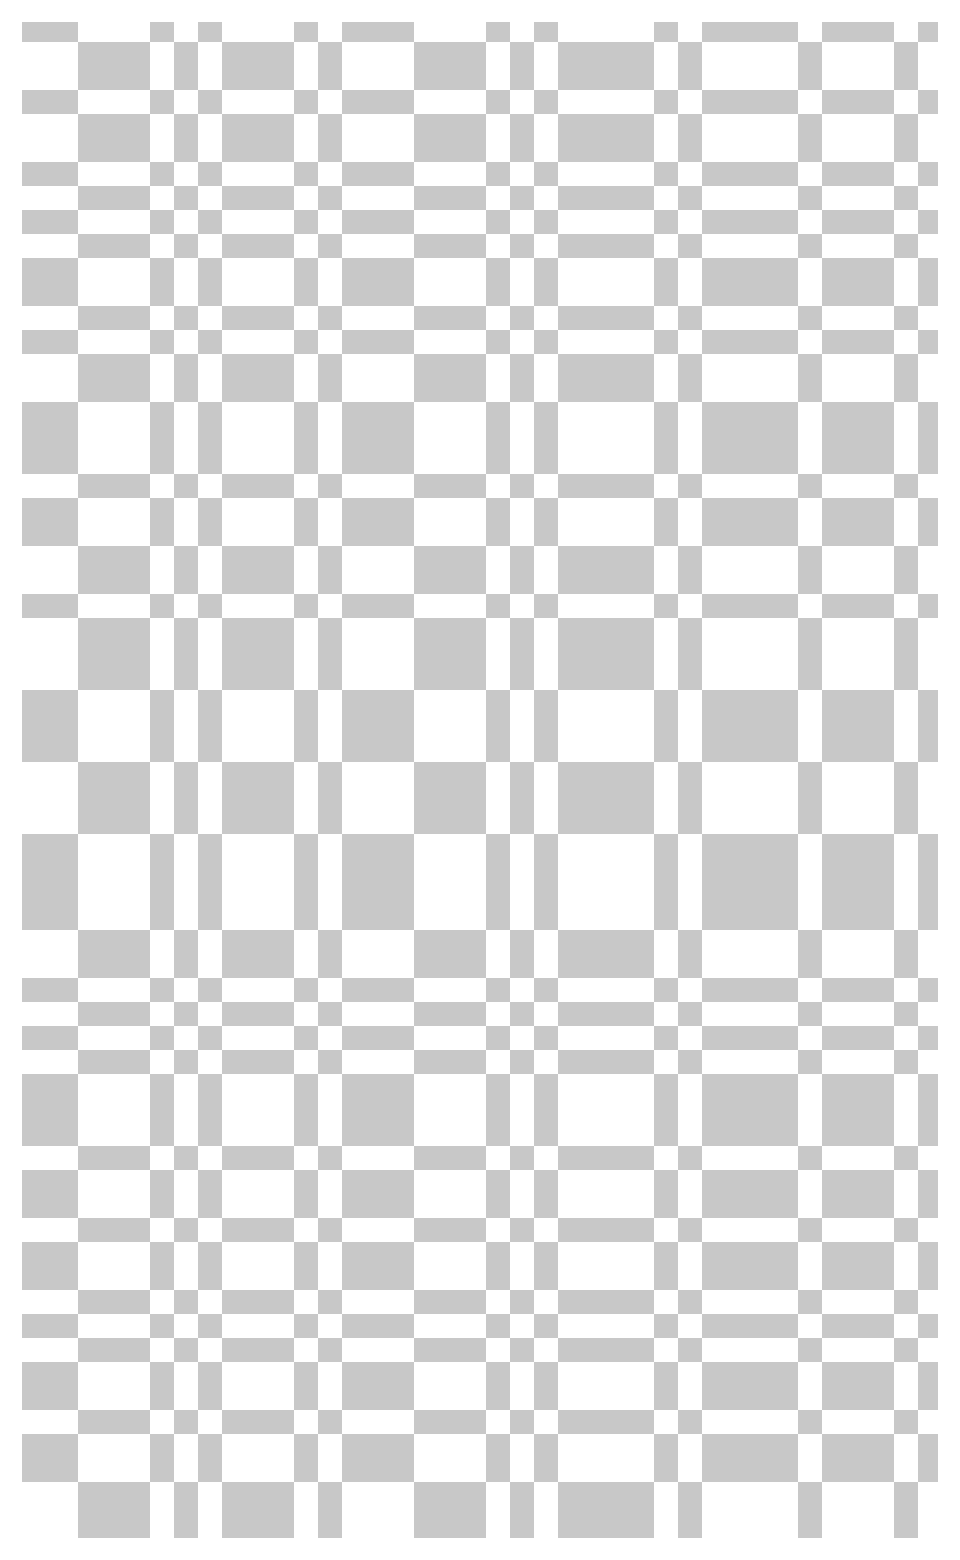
# Model space of a CAD drawing. Extents: x 0 to 200, y 0 to 200.
# Drawn here: x 150 to 165, y 50 to 75 of the extents above; entities that cross this region are included whole.
import ezdxf

# ---------------------------------------------------------------- set-up
doc = ezdxf.new("R2010")
doc.units = 0

msp = doc.modelspace()

# ---------------------------------------------------------------- linework, layer by layer
at = {"layer": 'CHROME'}
for points in [[(149.2, 74.8), (150.8, 74.8), (149.2, 75.2), (150.8, 75.2)], [(152, 74.8), (152.4, 74.8), (152, 75.2), (152.4, 75.2)], [(152.8, 74.8), (153.2, 74.8), (152.8, 75.2), (153.2, 75.2)], [(154.4, 74.8), (154.8, 74.8), (154.4, 75.2), (154.8, 75.2)], [(155.2, 74.8), (156.4, 74.8), (155.2, 75.2), (156.4, 75.2)], [(157.6, 74.8), (158, 74.8), (157.6, 75.2), (158, 75.2)], [(158.4, 74.8), (158.8, 74.8), (158.4, 75.2), (158.8, 75.2)], [(160.4, 74.8), (160.8, 74.8), (160.4, 75.2), (160.8, 75.2)], [(161.2, 74.8), (162.8, 74.8), (161.2, 75.2), (162.8, 75.2)], [(163.2, 74.8), (164.4, 74.8), (163.2, 75.2), (164.4, 75.2)], [(164.8, 74.8), (165.2, 74.8), (164.8, 75.2), (165.2, 75.2)], [(150.8, 74), (152, 74), (150.8, 74.8), (152, 74.8)], [(152.4, 74), (152.8, 74), (152.4, 74.8), (152.8, 74.8)], [(153.2, 74), (154.4, 74), (153.2, 74.8), (154.4, 74.8)], [(154.8, 74), (155.2, 74), (154.8, 74.8), (155.2, 74.8)], [(156.4, 74), (157.6, 74), (156.4, 74.8), (157.6, 74.8)], [(158, 74), (158.4, 74), (158, 74.8), (158.4, 74.8)], [(158.8, 74), (160.4, 74), (158.8, 74.8), (160.4, 74.8)], [(160.8, 74), (161.2, 74), (160.8, 74.8), (161.2, 74.8)], [(162.8, 74), (163.2, 74), (162.8, 74.8), (163.2, 74.8)], [(164.4, 74), (164.8, 74), (164.4, 74.8), (164.8, 74.8)], [(149.2, 73.6), (150.8, 73.6), (149.2, 74), (150.8, 74)], [(152, 73.6), (152.4, 73.6), (152, 74), (152.4, 74)], [(152.8, 73.6), (153.2, 73.6), (152.8, 74), (153.2, 74)], [(154.4, 73.6), (154.8, 73.6), (154.4, 74), (154.8, 74)], [(155.2, 73.6), (156.4, 73.6), (155.2, 74), (156.4, 74)], [(157.6, 73.6), (158, 73.6), (157.6, 74), (158, 74)], [(158.4, 73.6), (158.8, 73.6), (158.4, 74), (158.8, 74)], [(160.4, 73.6), (160.8, 73.6), (160.4, 74), (160.8, 74)], [(161.2, 73.6), (162.8, 73.6), (161.2, 74), (162.8, 74)], [(163.2, 73.6), (164.4, 73.6), (163.2, 74), (164.4, 74)], [(164.8, 73.6), (165.2, 73.6), (164.8, 74), (165.2, 74)], [(150.8, 72.8), (152, 72.8), (150.8, 73.6), (152, 73.6)], [(152.4, 72.8), (152.8, 72.8), (152.4, 73.6), (152.8, 73.6)], [(153.2, 72.8), (154.4, 72.8), (153.2, 73.6), (154.4, 73.6)], [(154.8, 72.8), (155.2, 72.8), (154.8, 73.6), (155.2, 73.6)], [(156.4, 72.8), (157.6, 72.8), (156.4, 73.6), (157.6, 73.6)], [(158, 72.8), (158.4, 72.8), (158, 73.6), (158.4, 73.6)], [(158.8, 72.8), (160.4, 72.8), (158.8, 73.6), (160.4, 73.6)], [(160.8, 72.8), (161.2, 72.8), (160.8, 73.6), (161.2, 73.6)], [(162.8, 72.8), (163.2, 72.8), (162.8, 73.6), (163.2, 73.6)], [(164.4, 72.8), (164.8, 72.8), (164.4, 73.6), (164.8, 73.6)], [(149.2, 72.4), (150.8, 72.4), (149.2, 72.8), (150.8, 72.8)], [(152, 72.4), (152.4, 72.4), (152, 72.8), (152.4, 72.8)], [(152.8, 72.4), (153.2, 72.4), (152.8, 72.8), (153.2, 72.8)], [(154.4, 72.4), (154.8, 72.4), (154.4, 72.8), (154.8, 72.8)], [(155.2, 72.4), (156.4, 72.4), (155.2, 72.8), (156.4, 72.8)], [(157.6, 72.4), (158, 72.4), (157.6, 72.8), (158, 72.8)], [(158.4, 72.4), (158.8, 72.4), (158.4, 72.8), (158.8, 72.8)], [(160.4, 72.4), (160.8, 72.4), (160.4, 72.8), (160.8, 72.8)], [(161.2, 72.4), (162.8, 72.4), (161.2, 72.8), (162.8, 72.8)], [(163.2, 72.4), (164.4, 72.4), (163.2, 72.8), (164.4, 72.8)], [(164.8, 72.4), (165.2, 72.4), (164.8, 72.8), (165.2, 72.8)], [(150.8, 72), (152, 72), (150.8, 72.4), (152, 72.4)], [(152.4, 72), (152.8, 72), (152.4, 72.4), (152.8, 72.4)], [(153.2, 72), (154.4, 72), (153.2, 72.4), (154.4, 72.4)], [(154.8, 72), (155.2, 72), (154.8, 72.4), (155.2, 72.4)], [(156.4, 72), (157.6, 72), (156.4, 72.4), (157.6, 72.4)], [(158, 72), (158.4, 72), (158, 72.4), (158.4, 72.4)], [(158.8, 72), (160.4, 72), (158.8, 72.4), (160.4, 72.4)], [(160.8, 72), (161.2, 72), (160.8, 72.4), (161.2, 72.4)], [(162.8, 72), (163.2, 72), (162.8, 72.4), (163.2, 72.4)], [(164.4, 72), (164.8, 72), (164.4, 72.4), (164.8, 72.4)], [(149.2, 71.6), (150.8, 71.6), (149.2, 72), (150.8, 72)], [(152, 71.6), (152.4, 71.6), (152, 72), (152.4, 72)], [(152.8, 71.6), (153.2, 71.6), (152.8, 72), (153.2, 72)], [(154.4, 71.6), (154.8, 71.6), (154.4, 72), (154.8, 72)], [(155.2, 71.6), (156.4, 71.6), (155.2, 72), (156.4, 72)], [(157.6, 71.6), (158, 71.6), (157.6, 72), (158, 72)], [(158.4, 71.6), (158.8, 71.6), (158.4, 72), (158.8, 72)], [(160.4, 71.6), (160.8, 71.6), (160.4, 72), (160.8, 72)], [(161.2, 71.6), (162.8, 71.6), (161.2, 72), (162.8, 72)], [(163.2, 71.6), (164.4, 71.6), (163.2, 72), (164.4, 72)], [(164.8, 71.6), (165.2, 71.6), (164.8, 72), (165.2, 72)], [(150.8, 71.2), (152, 71.2), (150.8, 71.6), (152, 71.6)], [(152.4, 71.2), (152.8, 71.2), (152.4, 71.6), (152.8, 71.6)], [(153.2, 71.2), (154.4, 71.2), (153.2, 71.6), (154.4, 71.6)], [(154.8, 71.2), (155.2, 71.2), (154.8, 71.6), (155.2, 71.6)], [(156.4, 71.2), (157.6, 71.2), (156.4, 71.6), (157.6, 71.6)], [(158, 71.2), (158.4, 71.2), (158, 71.6), (158.4, 71.6)], [(158.8, 71.2), (160.4, 71.2), (158.8, 71.6), (160.4, 71.6)], [(160.8, 71.2), (161.2, 71.2), (160.8, 71.6), (161.2, 71.6)], [(162.8, 71.2), (163.2, 71.2), (162.8, 71.6), (163.2, 71.6)], [(164.4, 71.2), (164.8, 71.2), (164.4, 71.6), (164.8, 71.6)], [(149.2, 70.4), (150.8, 70.4), (149.2, 71.2), (150.8, 71.2)], [(152, 70.4), (152.4, 70.4), (152, 71.2), (152.4, 71.2)], [(152.8, 70.4), (153.2, 70.4), (152.8, 71.2), (153.2, 71.2)], [(154.4, 70.4), (154.8, 70.4), (154.4, 71.2), (154.8, 71.2)], [(155.2, 70.4), (156.4, 70.4), (155.2, 71.2), (156.4, 71.2)], [(157.6, 70.4), (158, 70.4), (157.6, 71.2), (158, 71.2)], [(158.4, 70.4), (158.8, 70.4), (158.4, 71.2), (158.8, 71.2)], [(160.4, 70.4), (160.8, 70.4), (160.4, 71.2), (160.8, 71.2)], [(161.2, 70.4), (162.8, 70.4), (161.2, 71.2), (162.8, 71.2)], [(163.2, 70.4), (164.4, 70.4), (163.2, 71.2), (164.4, 71.2)], [(164.8, 70.4), (165.2, 70.4), (164.8, 71.2), (165.2, 71.2)], [(150.8, 70), (152, 70), (150.8, 70.4), (152, 70.4)], [(152.4, 70), (152.8, 70), (152.4, 70.4), (152.8, 70.4)], [(153.2, 70), (154.4, 70), (153.2, 70.4), (154.4, 70.4)], [(154.8, 70), (155.2, 70), (154.8, 70.4), (155.2, 70.4)], [(156.4, 70), (157.6, 70), (156.4, 70.4), (157.6, 70.4)], [(158, 70), (158.4, 70), (158, 70.4), (158.4, 70.4)], [(158.8, 70), (160.4, 70), (158.8, 70.4), (160.4, 70.4)], [(160.8, 70), (161.2, 70), (160.8, 70.4), (161.2, 70.4)], [(162.8, 70), (163.2, 70), (162.8, 70.4), (163.2, 70.4)], [(164.4, 70), (164.8, 70), (164.4, 70.4), (164.8, 70.4)], [(149.2, 69.6), (150.8, 69.6), (149.2, 70), (150.8, 70)], [(152, 69.6), (152.4, 69.6), (152, 70), (152.4, 70)], [(152.8, 69.6), (153.2, 69.6), (152.8, 70), (153.2, 70)], [(154.4, 69.6), (154.8, 69.6), (154.4, 70), (154.8, 70)], [(155.2, 69.6), (156.4, 69.6), (155.2, 70), (156.4, 70)], [(157.6, 69.6), (158, 69.6), (157.6, 70), (158, 70)], [(158.4, 69.6), (158.8, 69.6), (158.4, 70), (158.8, 70)], [(160.4, 69.6), (160.8, 69.6), (160.4, 70), (160.8, 70)], [(161.2, 69.6), (162.8, 69.6), (161.2, 70), (162.8, 70)], [(163.2, 69.6), (164.4, 69.6), (163.2, 70), (164.4, 70)], [(164.8, 69.6), (165.2, 69.6), (164.8, 70), (165.2, 70)], [(150.8, 68.8), (152, 68.8), (150.8, 69.6), (152, 69.6)], [(152.4, 68.8), (152.8, 68.8), (152.4, 69.6), (152.8, 69.6)], [(153.2, 68.8), (154.4, 68.8), (153.2, 69.6), (154.4, 69.6)], [(154.8, 68.8), (155.2, 68.8), (154.8, 69.6), (155.2, 69.6)], [(156.4, 68.8), (157.6, 68.8), (156.4, 69.6), (157.6, 69.6)], [(158, 68.8), (158.4, 68.8), (158, 69.6), (158.4, 69.6)], [(158.8, 68.8), (160.4, 68.8), (158.8, 69.6), (160.4, 69.6)], [(160.8, 68.8), (161.2, 68.8), (160.8, 69.6), (161.2, 69.6)], [(162.8, 68.8), (163.2, 68.8), (162.8, 69.6), (163.2, 69.6)], [(164.4, 68.8), (164.8, 68.8), (164.4, 69.6), (164.8, 69.6)], [(149.2, 67.6), (150.8, 67.6), (149.2, 68.8), (150.8, 68.8)], [(152, 67.6), (152.4, 67.6), (152, 68.8), (152.4, 68.8)], [(152.8, 67.6), (153.2, 67.6), (152.8, 68.8), (153.2, 68.8)], [(154.4, 67.6), (154.8, 67.6), (154.4, 68.8), (154.8, 68.8)], [(155.2, 67.6), (156.4, 67.6), (155.2, 68.8), (156.4, 68.8)], [(157.6, 67.6), (158, 67.6), (157.6, 68.8), (158, 68.8)], [(158.4, 67.6), (158.8, 67.6), (158.4, 68.8), (158.8, 68.8)], [(160.4, 67.6), (160.8, 67.6), (160.4, 68.8), (160.8, 68.8)], [(161.2, 67.6), (162.8, 67.6), (161.2, 68.8), (162.8, 68.8)], [(163.2, 67.6), (164.4, 67.6), (163.2, 68.8), (164.4, 68.8)], [(164.8, 67.6), (165.2, 67.6), (164.8, 68.8), (165.2, 68.8)], [(150.8, 67.2), (152, 67.2), (150.8, 67.6), (152, 67.6)], [(152.4, 67.2), (152.8, 67.2), (152.4, 67.6), (152.8, 67.6)], [(153.2, 67.2), (154.4, 67.2), (153.2, 67.6), (154.4, 67.6)], [(154.8, 67.2), (155.2, 67.2), (154.8, 67.6), (155.2, 67.6)], [(156.4, 67.2), (157.6, 67.2), (156.4, 67.6), (157.6, 67.6)], [(158, 67.2), (158.4, 67.2), (158, 67.6), (158.4, 67.6)], [(158.8, 67.2), (160.4, 67.2), (158.8, 67.6), (160.4, 67.6)], [(160.8, 67.2), (161.2, 67.2), (160.8, 67.6), (161.2, 67.6)], [(162.8, 67.2), (163.2, 67.2), (162.8, 67.6), (163.2, 67.6)], [(164.4, 67.2), (164.8, 67.2), (164.4, 67.6), (164.8, 67.6)], [(149.2, 66.4), (150.8, 66.4), (149.2, 67.2), (150.8, 67.2)], [(152, 66.4), (152.4, 66.4), (152, 67.2), (152.4, 67.2)], [(152.8, 66.4), (153.2, 66.4), (152.8, 67.2), (153.2, 67.2)], [(154.4, 66.4), (154.8, 66.4), (154.4, 67.2), (154.8, 67.2)], [(155.2, 66.4), (156.4, 66.4), (155.2, 67.2), (156.4, 67.2)], [(157.6, 66.4), (158, 66.4), (157.6, 67.2), (158, 67.2)], [(158.4, 66.4), (158.8, 66.4), (158.4, 67.2), (158.8, 67.2)], [(160.4, 66.4), (160.8, 66.4), (160.4, 67.2), (160.8, 67.2)], [(161.2, 66.4), (162.8, 66.4), (161.2, 67.2), (162.8, 67.2)], [(163.2, 66.4), (164.4, 66.4), (163.2, 67.2), (164.4, 67.2)], [(164.8, 66.4), (165.2, 66.4), (164.8, 67.2), (165.2, 67.2)], [(150.8, 65.6), (152, 65.6), (150.8, 66.4), (152, 66.4)], [(152.4, 65.6), (152.8, 65.6), (152.4, 66.4), (152.8, 66.4)], [(153.2, 65.6), (154.4, 65.6), (153.2, 66.4), (154.4, 66.4)], [(154.8, 65.6), (155.2, 65.6), (154.8, 66.4), (155.2, 66.4)], [(156.4, 65.6), (157.6, 65.6), (156.4, 66.4), (157.6, 66.4)], [(158, 65.6), (158.4, 65.6), (158, 66.4), (158.4, 66.4)], [(158.8, 65.6), (160.4, 65.6), (158.8, 66.4), (160.4, 66.4)], [(160.8, 65.6), (161.2, 65.6), (160.8, 66.4), (161.2, 66.4)], [(162.8, 65.6), (163.2, 65.6), (162.8, 66.4), (163.2, 66.4)], [(164.4, 65.6), (164.8, 65.6), (164.4, 66.4), (164.8, 66.4)], [(149.2, 65.2), (150.8, 65.2), (149.2, 65.6), (150.8, 65.6)], [(152, 65.2), (152.4, 65.2), (152, 65.6), (152.4, 65.6)], [(152.8, 65.2), (153.2, 65.2), (152.8, 65.6), (153.2, 65.6)], [(154.4, 65.2), (154.8, 65.2), (154.4, 65.6), (154.8, 65.6)], [(155.2, 65.2), (156.4, 65.2), (155.2, 65.6), (156.4, 65.6)], [(157.6, 65.2), (158, 65.2), (157.6, 65.6), (158, 65.6)], [(158.4, 65.2), (158.8, 65.2), (158.4, 65.6), (158.8, 65.6)], [(160.4, 65.2), (160.8, 65.2), (160.4, 65.6), (160.8, 65.6)], [(161.2, 65.2), (162.8, 65.2), (161.2, 65.6), (162.8, 65.6)], [(163.2, 65.2), (164.4, 65.2), (163.2, 65.6), (164.4, 65.6)], [(164.8, 65.2), (165.2, 65.2), (164.8, 65.6), (165.2, 65.6)], [(150.8, 64), (152, 64), (150.8, 65.2), (152, 65.2)], [(152.4, 64), (152.8, 64), (152.4, 65.2), (152.8, 65.2)], [(153.2, 64), (154.4, 64), (153.2, 65.2), (154.4, 65.2)], [(154.8, 64), (155.2, 64), (154.8, 65.2), (155.2, 65.2)], [(156.4, 64), (157.6, 64), (156.4, 65.2), (157.6, 65.2)], [(158, 64), (158.4, 64), (158, 65.2), (158.4, 65.2)], [(158.8, 64), (160.4, 64), (158.8, 65.2), (160.4, 65.2)], [(160.8, 64), (161.2, 64), (160.8, 65.2), (161.2, 65.2)], [(162.8, 64), (163.2, 64), (162.8, 65.2), (163.2, 65.2)], [(164.4, 64), (164.8, 64), (164.4, 65.2), (164.8, 65.2)], [(149.2, 62.8), (150.8, 62.8), (149.2, 64), (150.8, 64)], [(152, 62.8), (152.4, 62.8), (152, 64), (152.4, 64)], [(152.8, 62.8), (153.2, 62.8), (152.8, 64), (153.2, 64)], [(154.4, 62.8), (154.8, 62.8), (154.4, 64), (154.8, 64)], [(155.2, 62.8), (156.4, 62.8), (155.2, 64), (156.4, 64)], [(157.6, 62.8), (158, 62.8), (157.6, 64), (158, 64)], [(158.4, 62.8), (158.8, 62.8), (158.4, 64), (158.8, 64)], [(160.4, 62.8), (160.8, 62.8), (160.4, 64), (160.8, 64)], [(161.2, 62.8), (162.8, 62.8), (161.2, 64), (162.8, 64)], [(163.2, 62.8), (164.4, 62.8), (163.2, 64), (164.4, 64)], [(164.8, 62.8), (165.2, 62.8), (164.8, 64), (165.2, 64)], [(150.8, 61.6), (152, 61.6), (150.8, 62.8), (152, 62.8)], [(152.4, 61.6), (152.8, 61.6), (152.4, 62.8), (152.8, 62.8)], [(153.2, 61.6), (154.4, 61.6), (153.2, 62.8), (154.4, 62.8)], [(154.8, 61.6), (155.2, 61.6), (154.8, 62.8), (155.2, 62.8)], [(156.4, 61.6), (157.6, 61.6), (156.4, 62.8), (157.6, 62.8)], [(158, 61.6), (158.4, 61.6), (158, 62.8), (158.4, 62.8)], [(158.8, 61.6), (160.4, 61.6), (158.8, 62.8), (160.4, 62.8)], [(160.8, 61.6), (161.2, 61.6), (160.8, 62.8), (161.2, 62.8)], [(162.8, 61.6), (163.2, 61.6), (162.8, 62.8), (163.2, 62.8)], [(164.4, 61.6), (164.8, 61.6), (164.4, 62.8), (164.8, 62.8)], [(149.2, 60), (150.8, 60), (149.2, 61.6), (150.8, 61.6)], [(152, 60), (152.4, 60), (152, 61.6), (152.4, 61.6)], [(152.8, 60), (153.2, 60), (152.8, 61.6), (153.2, 61.6)], [(154.4, 60), (154.8, 60), (154.4, 61.6), (154.8, 61.6)], [(155.2, 60), (156.4, 60), (155.2, 61.6), (156.4, 61.6)], [(157.6, 60), (158, 60), (157.6, 61.6), (158, 61.6)], [(158.4, 60), (158.8, 60), (158.4, 61.6), (158.8, 61.6)], [(160.4, 60), (160.8, 60), (160.4, 61.6), (160.8, 61.6)], [(161.2, 60), (162.8, 60), (161.2, 61.6), (162.8, 61.6)], [(163.2, 60), (164.4, 60), (163.2, 61.6), (164.4, 61.6)], [(164.8, 60), (165.2, 60), (164.8, 61.6), (165.2, 61.6)], [(150.8, 59.2), (152, 59.2), (150.8, 60), (152, 60)], [(152.4, 59.2), (152.8, 59.2), (152.4, 60), (152.8, 60)], [(153.2, 59.2), (154.4, 59.2), (153.2, 60), (154.4, 60)], [(154.8, 59.2), (155.2, 59.2), (154.8, 60), (155.2, 60)], [(156.4, 59.2), (157.6, 59.2), (156.4, 60), (157.6, 60)], [(158, 59.2), (158.4, 59.2), (158, 60), (158.4, 60)], [(158.8, 59.2), (160.4, 59.2), (158.8, 60), (160.4, 60)], [(160.8, 59.2), (161.2, 59.2), (160.8, 60), (161.2, 60)], [(162.8, 59.2), (163.2, 59.2), (162.8, 60), (163.2, 60)], [(164.4, 59.2), (164.8, 59.2), (164.4, 60), (164.8, 60)], [(149.2, 58.8), (150.8, 58.8), (149.2, 59.2), (150.8, 59.2)], [(152, 58.8), (152.4, 58.8), (152, 59.2), (152.4, 59.2)], [(152.8, 58.8), (153.2, 58.8), (152.8, 59.2), (153.2, 59.2)], [(154.4, 58.8), (154.8, 58.8), (154.4, 59.2), (154.8, 59.2)], [(155.2, 58.8), (156.4, 58.8), (155.2, 59.2), (156.4, 59.2)], [(157.6, 58.8), (158, 58.8), (157.6, 59.2), (158, 59.2)], [(158.4, 58.8), (158.8, 58.8), (158.4, 59.2), (158.8, 59.2)], [(160.4, 58.8), (160.8, 58.8), (160.4, 59.2), (160.8, 59.2)], [(161.2, 58.8), (162.8, 58.8), (161.2, 59.2), (162.8, 59.2)], [(163.2, 58.8), (164.4, 58.8), (163.2, 59.2), (164.4, 59.2)], [(164.8, 58.8), (165.2, 58.8), (164.8, 59.2), (165.2, 59.2)], [(150.8, 58.4), (152, 58.4), (150.8, 58.8), (152, 58.8)], [(152.4, 58.4), (152.8, 58.4), (152.4, 58.8), (152.8, 58.8)], [(153.2, 58.4), (154.4, 58.4), (153.2, 58.8), (154.4, 58.8)], [(154.8, 58.4), (155.2, 58.4), (154.8, 58.8), (155.2, 58.8)], [(156.4, 58.4), (157.6, 58.4), (156.4, 58.8), (157.6, 58.8)], [(158, 58.4), (158.4, 58.4), (158, 58.8), (158.4, 58.8)], [(158.8, 58.4), (160.4, 58.4), (158.8, 58.8), (160.4, 58.8)], [(160.8, 58.4), (161.2, 58.4), (160.8, 58.8), (161.2, 58.8)], [(162.8, 58.4), (163.2, 58.4), (162.8, 58.8), (163.2, 58.8)], [(164.4, 58.4), (164.8, 58.4), (164.4, 58.8), (164.8, 58.8)], [(149.2, 58), (150.8, 58), (149.2, 58.4), (150.8, 58.4)], [(152, 58), (152.4, 58), (152, 58.4), (152.4, 58.4)], [(152.8, 58), (153.2, 58), (152.8, 58.4), (153.2, 58.4)], [(154.4, 58), (154.8, 58), (154.4, 58.4), (154.8, 58.4)], [(155.2, 58), (156.4, 58), (155.2, 58.4), (156.4, 58.4)], [(157.6, 58), (158, 58), (157.6, 58.4), (158, 58.4)], [(158.4, 58), (158.8, 58), (158.4, 58.4), (158.8, 58.4)], [(160.4, 58), (160.8, 58), (160.4, 58.4), (160.8, 58.4)], [(161.2, 58), (162.8, 58), (161.2, 58.4), (162.8, 58.4)], [(163.2, 58), (164.4, 58), (163.2, 58.4), (164.4, 58.4)], [(164.8, 58), (165.2, 58), (164.8, 58.4), (165.2, 58.4)], [(150.8, 57.6), (152, 57.6), (150.8, 58), (152, 58)], [(152.4, 57.6), (152.8, 57.6), (152.4, 58), (152.8, 58)], [(153.2, 57.6), (154.4, 57.6), (153.2, 58), (154.4, 58)], [(154.8, 57.6), (155.2, 57.6), (154.8, 58), (155.2, 58)], [(156.4, 57.6), (157.6, 57.6), (156.4, 58), (157.6, 58)], [(158, 57.6), (158.4, 57.6), (158, 58), (158.4, 58)], [(158.8, 57.6), (160.4, 57.6), (158.8, 58), (160.4, 58)], [(160.8, 57.6), (161.2, 57.6), (160.8, 58), (161.2, 58)], [(162.8, 57.6), (163.2, 57.6), (162.8, 58), (163.2, 58)], [(164.4, 57.6), (164.8, 57.6), (164.4, 58), (164.8, 58)], [(149.2, 56.4), (150.8, 56.4), (149.2, 57.6), (150.8, 57.6)], [(152, 56.4), (152.4, 56.4), (152, 57.6), (152.4, 57.6)], [(152.8, 56.4), (153.2, 56.4), (152.8, 57.6), (153.2, 57.6)], [(154.4, 56.4), (154.8, 56.4), (154.4, 57.6), (154.8, 57.6)], [(155.2, 56.4), (156.4, 56.4), (155.2, 57.6), (156.4, 57.6)], [(157.6, 56.4), (158, 56.4), (157.6, 57.6), (158, 57.6)], [(158.4, 56.4), (158.8, 56.4), (158.4, 57.6), (158.8, 57.6)], [(160.4, 56.4), (160.8, 56.4), (160.4, 57.6), (160.8, 57.6)], [(161.2, 56.4), (162.8, 56.4), (161.2, 57.6), (162.8, 57.6)], [(163.2, 56.4), (164.4, 56.4), (163.2, 57.6), (164.4, 57.6)], [(164.8, 56.4), (165.2, 56.4), (164.8, 57.6), (165.2, 57.6)], [(150.8, 56), (152, 56), (150.8, 56.4), (152, 56.4)], [(152.4, 56), (152.8, 56), (152.4, 56.4), (152.8, 56.4)], [(153.2, 56), (154.4, 56), (153.2, 56.4), (154.4, 56.4)], [(154.8, 56), (155.2, 56), (154.8, 56.4), (155.2, 56.4)], [(156.4, 56), (157.6, 56), (156.4, 56.4), (157.6, 56.4)], [(158, 56), (158.4, 56), (158, 56.4), (158.4, 56.4)], [(158.8, 56), (160.4, 56), (158.8, 56.4), (160.4, 56.4)], [(160.8, 56), (161.2, 56), (160.8, 56.4), (161.2, 56.4)], [(162.8, 56), (163.2, 56), (162.8, 56.4), (163.2, 56.4)], [(164.4, 56), (164.8, 56), (164.4, 56.4), (164.8, 56.4)], [(149.2, 55.2), (150.8, 55.2), (149.2, 56), (150.8, 56)], [(152, 55.2), (152.4, 55.2), (152, 56), (152.4, 56)], [(152.8, 55.2), (153.2, 55.2), (152.8, 56), (153.2, 56)], [(154.4, 55.2), (154.8, 55.2), (154.4, 56), (154.8, 56)], [(155.2, 55.2), (156.4, 55.2), (155.2, 56), (156.4, 56)], [(157.6, 55.2), (158, 55.2), (157.6, 56), (158, 56)], [(158.4, 55.2), (158.8, 55.2), (158.4, 56), (158.8, 56)], [(160.4, 55.2), (160.8, 55.2), (160.4, 56), (160.8, 56)], [(161.2, 55.2), (162.8, 55.2), (161.2, 56), (162.8, 56)], [(163.2, 55.2), (164.4, 55.2), (163.2, 56), (164.4, 56)], [(164.8, 55.2), (165.2, 55.2), (164.8, 56), (165.2, 56)], [(150.8, 54.8), (152, 54.8), (150.8, 55.2), (152, 55.2)], [(152.4, 54.8), (152.8, 54.8), (152.4, 55.2), (152.8, 55.2)], [(153.2, 54.8), (154.4, 54.8), (153.2, 55.2), (154.4, 55.2)], [(154.8, 54.8), (155.2, 54.8), (154.8, 55.2), (155.2, 55.2)], [(156.4, 54.8), (157.6, 54.8), (156.4, 55.2), (157.6, 55.2)], [(158, 54.8), (158.4, 54.8), (158, 55.2), (158.4, 55.2)], [(158.8, 54.8), (160.4, 54.8), (158.8, 55.2), (160.4, 55.2)], [(160.8, 54.8), (161.2, 54.8), (160.8, 55.2), (161.2, 55.2)], [(162.8, 54.8), (163.2, 54.8), (162.8, 55.2), (163.2, 55.2)], [(164.4, 54.8), (164.8, 54.8), (164.4, 55.2), (164.8, 55.2)], [(149.2, 54), (150.8, 54), (149.2, 54.8), (150.8, 54.8)], [(152, 54), (152.4, 54), (152, 54.8), (152.4, 54.8)], [(152.8, 54), (153.2, 54), (152.8, 54.8), (153.2, 54.8)], [(154.4, 54), (154.8, 54), (154.4, 54.8), (154.8, 54.8)], [(155.2, 54), (156.4, 54), (155.2, 54.8), (156.4, 54.8)], [(157.6, 54), (158, 54), (157.6, 54.8), (158, 54.8)], [(158.4, 54), (158.8, 54), (158.4, 54.8), (158.8, 54.8)], [(160.4, 54), (160.8, 54), (160.4, 54.8), (160.8, 54.8)], [(161.2, 54), (162.8, 54), (161.2, 54.8), (162.8, 54.8)], [(163.2, 54), (164.4, 54), (163.2, 54.8), (164.4, 54.8)], [(164.8, 54), (165.2, 54), (164.8, 54.8), (165.2, 54.8)], [(150.8, 53.6), (152, 53.6), (150.8, 54), (152, 54)], [(152.4, 53.6), (152.8, 53.6), (152.4, 54), (152.8, 54)], [(153.2, 53.6), (154.4, 53.6), (153.2, 54), (154.4, 54)], [(154.8, 53.6), (155.2, 53.6), (154.8, 54), (155.2, 54)], [(156.4, 53.6), (157.6, 53.6), (156.4, 54), (157.6, 54)], [(158, 53.6), (158.4, 53.6), (158, 54), (158.4, 54)], [(158.8, 53.6), (160.4, 53.6), (158.8, 54), (160.4, 54)], [(160.8, 53.6), (161.2, 53.6), (160.8, 54), (161.2, 54)], [(162.8, 53.6), (163.2, 53.6), (162.8, 54), (163.2, 54)], [(164.4, 53.6), (164.8, 53.6), (164.4, 54), (164.8, 54)], [(149.2, 53.2), (150.8, 53.2), (149.2, 53.6), (150.8, 53.6)], [(152, 53.2), (152.4, 53.2), (152, 53.6), (152.4, 53.6)], [(152.8, 53.2), (153.2, 53.2), (152.8, 53.6), (153.2, 53.6)], [(154.4, 53.2), (154.8, 53.2), (154.4, 53.6), (154.8, 53.6)], [(155.2, 53.2), (156.4, 53.2), (155.2, 53.6), (156.4, 53.6)], [(157.6, 53.2), (158, 53.2), (157.6, 53.6), (158, 53.6)], [(158.4, 53.2), (158.8, 53.2), (158.4, 53.6), (158.8, 53.6)], [(160.4, 53.2), (160.8, 53.2), (160.4, 53.6), (160.8, 53.6)], [(161.2, 53.2), (162.8, 53.2), (161.2, 53.6), (162.8, 53.6)], [(163.2, 53.2), (164.4, 53.2), (163.2, 53.6), (164.4, 53.6)], [(164.8, 53.2), (165.2, 53.2), (164.8, 53.6), (165.2, 53.6)], [(150.8, 52.8), (152, 52.8), (150.8, 53.2), (152, 53.2)], [(152.4, 52.8), (152.8, 52.8), (152.4, 53.2), (152.8, 53.2)], [(153.2, 52.8), (154.4, 52.8), (153.2, 53.2), (154.4, 53.2)], [(154.8, 52.8), (155.2, 52.8), (154.8, 53.2), (155.2, 53.2)], [(156.4, 52.8), (157.6, 52.8), (156.4, 53.2), (157.6, 53.2)], [(158, 52.8), (158.4, 52.8), (158, 53.2), (158.4, 53.2)], [(158.8, 52.8), (160.4, 52.8), (158.8, 53.2), (160.4, 53.2)], [(160.8, 52.8), (161.2, 52.8), (160.8, 53.2), (161.2, 53.2)], [(162.8, 52.8), (163.2, 52.8), (162.8, 53.2), (163.2, 53.2)], [(164.4, 52.8), (164.8, 52.8), (164.4, 53.2), (164.8, 53.2)], [(149.2, 52), (150.8, 52), (149.2, 52.8), (150.8, 52.8)], [(152, 52), (152.4, 52), (152, 52.8), (152.4, 52.8)], [(152.8, 52), (153.2, 52), (152.8, 52.8), (153.2, 52.8)], [(154.4, 52), (154.8, 52), (154.4, 52.8), (154.8, 52.8)], [(155.2, 52), (156.4, 52), (155.2, 52.8), (156.4, 52.8)], [(157.6, 52), (158, 52), (157.6, 52.8), (158, 52.8)], [(158.4, 52), (158.8, 52), (158.4, 52.8), (158.8, 52.8)], [(160.4, 52), (160.8, 52), (160.4, 52.8), (160.8, 52.8)], [(161.2, 52), (162.8, 52), (161.2, 52.8), (162.8, 52.8)], [(163.2, 52), (164.4, 52), (163.2, 52.8), (164.4, 52.8)], [(164.8, 52), (165.2, 52), (164.8, 52.8), (165.2, 52.8)], [(150.8, 51.6), (152, 51.6), (150.8, 52), (152, 52)], [(152.4, 51.6), (152.8, 51.6), (152.4, 52), (152.8, 52)], [(153.2, 51.6), (154.4, 51.6), (153.2, 52), (154.4, 52)], [(154.8, 51.6), (155.2, 51.6), (154.8, 52), (155.2, 52)], [(156.4, 51.6), (157.6, 51.6), (156.4, 52), (157.6, 52)], [(158, 51.6), (158.4, 51.6), (158, 52), (158.4, 52)], [(158.8, 51.6), (160.4, 51.6), (158.8, 52), (160.4, 52)], [(160.8, 51.6), (161.2, 51.6), (160.8, 52), (161.2, 52)], [(162.8, 51.6), (163.2, 51.6), (162.8, 52), (163.2, 52)], [(164.4, 51.6), (164.8, 51.6), (164.4, 52), (164.8, 52)], [(149.2, 50.8), (150.8, 50.8), (149.2, 51.6), (150.8, 51.6)], [(152, 50.8), (152.4, 50.8), (152, 51.6), (152.4, 51.6)], [(152.8, 50.8), (153.2, 50.8), (152.8, 51.6), (153.2, 51.6)], [(154.4, 50.8), (154.8, 50.8), (154.4, 51.6), (154.8, 51.6)], [(155.2, 50.8), (156.4, 50.8), (155.2, 51.6), (156.4, 51.6)], [(157.6, 50.8), (158, 50.8), (157.6, 51.6), (158, 51.6)], [(158.4, 50.8), (158.8, 50.8), (158.4, 51.6), (158.8, 51.6)], [(160.4, 50.8), (160.8, 50.8), (160.4, 51.6), (160.8, 51.6)], [(161.2, 50.8), (162.8, 50.8), (161.2, 51.6), (162.8, 51.6)], [(163.2, 50.8), (164.4, 50.8), (163.2, 51.6), (164.4, 51.6)], [(164.8, 50.8), (165.2, 50.8), (164.8, 51.6), (165.2, 51.6)], [(150.8, 49.2), (152, 49.2), (150.8, 50.8), (152, 50.8)], [(152.4, 49.2), (152.8, 49.2), (152.4, 50.8), (152.8, 50.8)], [(153.2, 49.2), (154.4, 49.2), (153.2, 50.8), (154.4, 50.8)], [(154.8, 49.2), (155.2, 49.2), (154.8, 50.8), (155.2, 50.8)], [(156.4, 49.2), (157.6, 49.2), (156.4, 50.8), (157.6, 50.8)], [(158, 49.2), (158.4, 49.2), (158, 50.8), (158.4, 50.8)], [(158.8, 49.2), (160.4, 49.2), (158.8, 50.8), (160.4, 50.8)], [(160.8, 49.2), (161.2, 49.2), (160.8, 50.8), (161.2, 50.8)], [(162.8, 49.2), (163.2, 49.2), (162.8, 50.8), (163.2, 50.8)], [(164.4, 49.2), (164.8, 49.2), (164.4, 50.8), (164.8, 50.8)]]:
    msp.add_solid(points, dxfattribs=at)

doc.saveas('drawing.dxf')
